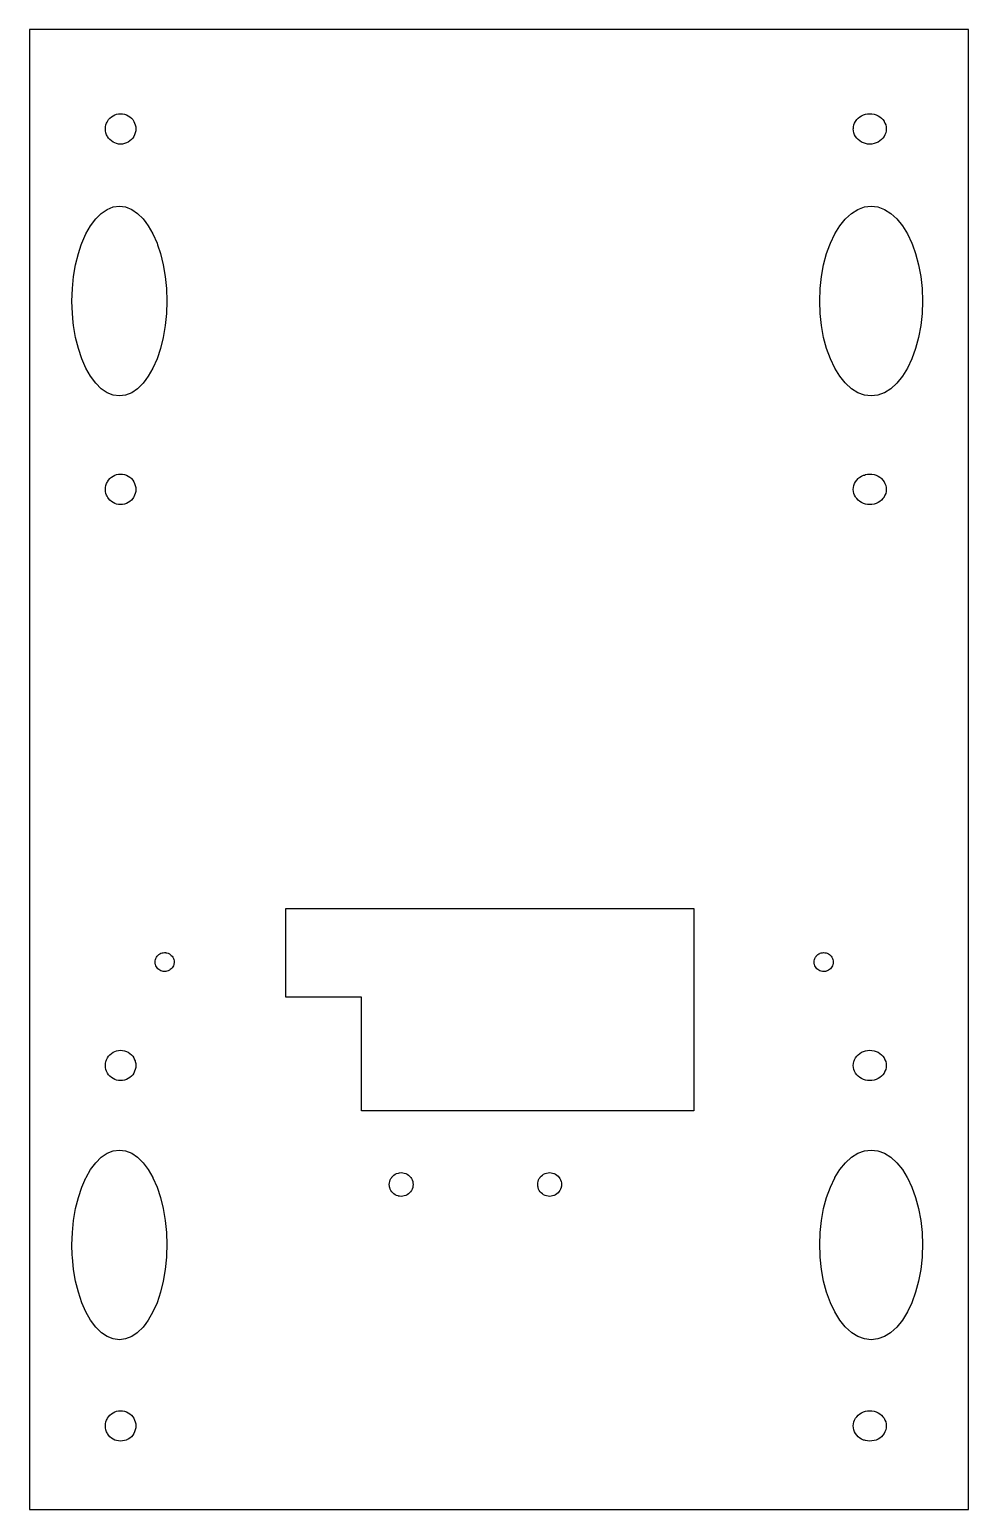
# Model space of a CAD drawing. Header units: millimetres. Extents: x -173 to -74, y -98 to 58.
import ezdxf

# ---------------------------------------------------------------- set-up
doc = ezdxf.new("R2010")
doc.units = ezdxf.units.MM
doc.layers.get('0').update_dxf_attribs({"linetype": 'CONTINUOUS'})

msp = doc.modelspace()

# ---------------------------------------------------------------- linework, layer by layer
for points in [[(-172.64, -98.48), (-73.63, -98.48), (-73.63, -90.48), (-73.63, -60.59), (-73.63, 57.54), (-172.64, 57.54), (-172.64, -90.48)], [(-164.47, 47.8), (-164.43, 47.87), (-164.31, 48.05), (-164.17, 48.21), (-164.02, 48.34), (-163.84, 48.46), (-163.65, 48.55), (-163.46, 48.62), (-163.25, 48.66), (-163.04, 48.67), (-162.83, 48.66), (-162.63, 48.62), (-162.43, 48.55), (-162.42, 48.55), (-162.24, 48.46), (-162.06, 48.34), (-161.91, 48.21), (-161.77, 48.05), (-161.65, 47.87), (-161.56, 47.69), (-161.49, 47.49), (-161.45, 47.28), (-161.44, 47.13), (-161.44, 47.07), (-161.45, 46.86), (-161.49, 46.66), (-161.56, 46.46), (-161.65, 46.27), (-161.77, 46.1), (-161.91, 45.94), (-162.06, 45.8), (-162.24, 45.68), (-162.42, 45.6), (-162.43, 45.59), (-162.63, 45.52), (-162.83, 45.48), (-163.04, 45.47), (-163.25, 45.48), (-163.46, 45.52), (-163.65, 45.59), (-163.84, 45.68), (-164.02, 45.8), (-164.17, 45.94), (-164.31, 46.1), (-164.43, 46.27), (-164.47, 46.34), (-164.52, 46.46), (-164.59, 46.66), (-164.63, 46.86), (-164.64, 47.07), (-164.64, 47.13), (-164.63, 47.28), (-164.59, 47.49), (-164.52, 47.69)], [(-84.9, 48.46), (-84.7, 48.55), (-84.58, 48.59), (-84.48, 48.62), (-84.26, 48.66), (-84.03, 48.67), (-83.8, 48.66), (-83.58, 48.62), (-83.37, 48.55), (-83.16, 48.46), (-82.97, 48.34), (-82.8, 48.21), (-82.65, 48.05), (-82.53, 47.88), (-82.53, 47.87), (-82.43, 47.69), (-82.35, 47.49), (-82.31, 47.28), (-82.29, 47.07), (-82.31, 46.86), (-82.35, 46.66), (-82.43, 46.46), (-82.53, 46.27), (-82.53, 46.26), (-82.65, 46.1), (-82.8, 45.94), (-82.97, 45.8), (-83.16, 45.68), (-83.37, 45.59), (-83.58, 45.52), (-83.8, 45.48), (-84.03, 45.47), (-84.26, 45.48), (-84.48, 45.52), (-84.58, 45.56), (-84.7, 45.59), (-84.9, 45.68), (-85.09, 45.8), (-85.26, 45.94), (-85.41, 46.1), (-85.53, 46.27), (-85.64, 46.46), (-85.71, 46.66), (-85.75, 46.86), (-85.77, 47.07), (-85.76, 47.13), (-85.75, 47.28), (-85.71, 47.49), (-85.64, 47.69), (-85.53, 47.87), (-85.41, 48.05), (-85.26, 48.21), (-85.09, 48.34)], [(-167.19, 34.84), (-167.14, 35.01), (-166.7, 36), (-166.21, 36.86), (-165.67, 37.59), (-165.08, 38.16), (-164.46, 38.58), (-163.82, 38.84), (-163.17, 38.93), (-162.51, 38.84), (-161.87, 38.58), (-161.25, 38.16), (-160.67, 37.59), (-160.37, 37.19), (-160.12, 36.86), (-159.63, 36), (-159.2, 35.01), (-159.14, 34.84), (-158.83, 33.92), (-158.54, 32.75), (-158.33, 31.51), (-158.21, 30.23), (-158.16, 28.92), (-158.21, 27.62), (-158.3, 26.65), (-158.33, 26.33), (-158.54, 25.09), (-158.83, 23.92), (-159.2, 22.83), (-159.63, 21.85), (-160.12, 20.99), (-160.37, 20.66), (-160.67, 20.26), (-161.25, 19.68), (-161.87, 19.26), (-162.51, 19), (-163.17, 18.92), (-163.82, 19), (-164.46, 19.26), (-165.08, 19.68), (-165.67, 20.26), (-166.21, 20.99), (-166.7, 21.85), (-167.14, 22.83), (-167.5, 23.92), (-167.79, 25.09), (-168, 26.33), (-168.03, 26.65), (-168.13, 27.62), (-168.17, 28.92), (-168.13, 30.23), (-168, 31.51), (-167.79, 32.75), (-167.5, 33.92)], [(-87.73, 36), (-87.19, 36.86), (-86.63, 37.55), (-86.6, 37.59), (-85.97, 38.16), (-85.3, 38.58), (-84.6, 38.84), (-83.89, 38.93), (-83.19, 38.84), (-82.49, 38.58), (-81.82, 38.16), (-81.18, 37.59), (-80.59, 36.86), (-80.06, 36), (-79.59, 35.01), (-79.53, 34.84), (-79.2, 33.92), (-78.89, 32.75), (-78.66, 31.51), (-78.52, 30.23), (-78.47, 28.92), (-78.52, 27.62), (-78.63, 26.65), (-78.66, 26.33), (-78.89, 25.09), (-79.2, 23.92), (-79.59, 22.83), (-80.06, 21.85), (-80.59, 20.99), (-81.18, 20.26), (-81.82, 19.68), (-82.49, 19.26), (-82.53, 19.24), (-83.19, 19), (-83.89, 18.92), (-84.6, 19), (-85.3, 19.26), (-85.97, 19.68), (-86.6, 20.26), (-86.63, 20.29), (-87.19, 20.99), (-87.73, 21.85), (-88.19, 22.83), (-88.59, 23.92), (-88.9, 25.09), (-89.13, 26.33), (-89.16, 26.65), (-89.27, 27.62), (-89.31, 28.92), (-89.27, 30.23), (-89.13, 31.51), (-88.9, 32.75), (-88.59, 33.92), (-88.25, 34.84), (-88.19, 35.01)], [(-164.1, 10.27), (-164.02, 10.34), (-163.84, 10.46), (-163.65, 10.55), (-163.46, 10.62), (-163.25, 10.66), (-163.04, 10.67), (-162.83, 10.66), (-162.63, 10.62), (-162.43, 10.55), (-162.24, 10.46), (-162.06, 10.34), (-161.98, 10.27), (-161.91, 10.2), (-161.77, 10.04), (-161.65, 9.87), (-161.56, 9.68), (-161.49, 9.48), (-161.45, 9.28), (-161.44, 9.07), (-161.45, 8.86), (-161.49, 8.65), (-161.56, 8.45), (-161.65, 8.27), (-161.69, 8.22), (-161.77, 8.09), (-161.91, 7.93), (-162.06, 7.8), (-162.24, 7.68), (-162.42, 7.59), (-162.43, 7.59), (-162.63, 7.52), (-162.83, 7.48), (-163.04, 7.46), (-163.25, 7.48), (-163.46, 7.52), (-163.65, 7.59), (-163.84, 7.68), (-164.02, 7.8), (-164.17, 7.93), (-164.31, 8.09), (-164.4, 8.22), (-164.43, 8.27), (-164.47, 8.34), (-164.52, 8.45), (-164.59, 8.65), (-164.63, 8.86), (-164.64, 9.07), (-164.63, 9.28), (-164.59, 9.48), (-164.52, 9.68), (-164.47, 9.8), (-164.43, 9.87), (-164.31, 10.04), (-164.17, 10.2)], [(-84.9, 10.46), (-84.7, 10.55), (-84.58, 10.58), (-84.48, 10.62), (-84.26, 10.66), (-84.03, 10.67), (-83.8, 10.66), (-83.58, 10.62), (-83.37, 10.55), (-83.16, 10.46), (-82.97, 10.34), (-82.88, 10.27), (-82.8, 10.2), (-82.65, 10.04), (-82.53, 9.88), (-82.53, 9.87), (-82.43, 9.68), (-82.35, 9.48), (-82.31, 9.28), (-82.29, 9.07), (-82.31, 8.86), (-82.35, 8.65), (-82.43, 8.45), (-82.53, 8.27), (-82.53, 8.26), (-82.65, 8.09), (-82.8, 7.93), (-82.97, 7.8), (-83.16, 7.68), (-83.37, 7.59), (-83.58, 7.52), (-83.8, 7.48), (-84.03, 7.46), (-84.26, 7.48), (-84.48, 7.52), (-84.58, 7.55), (-84.7, 7.59), (-84.9, 7.68), (-85.09, 7.8), (-85.26, 7.93), (-85.41, 8.09), (-85.5, 8.22), (-85.53, 8.27), (-85.64, 8.45), (-85.71, 8.65), (-85.75, 8.86), (-85.77, 9.07), (-85.75, 9.28), (-85.71, 9.48), (-85.64, 9.68), (-85.53, 9.87), (-85.41, 10.04), (-85.26, 10.2), (-85.18, 10.27), (-85.09, 10.34)], [(-102.6, -35.13), (-102.6, -56.47), (-137.62, -56.47), (-137.62, -44.47), (-145.61, -44.47), (-145.61, -35.13)], [(-158.66, -39.8), (-158.54, -39.78), (-158.41, -39.77), (-158.32, -39.77), (-158.27, -39.78), (-158.16, -39.8), (-158.15, -39.8), (-158.02, -39.84), (-157.9, -39.9), (-157.8, -39.97), (-157.7, -40.06), (-157.61, -40.16), (-157.54, -40.27), (-157.48, -40.39), (-157.44, -40.51), (-157.41, -40.64), (-157.4, -40.77), (-157.41, -40.9), (-157.42, -40.94), (-157.44, -41.03), (-157.48, -41.15), (-157.54, -41.27), (-157.61, -41.38), (-157.7, -41.48), (-157.8, -41.56), (-157.9, -41.64), (-158.02, -41.7), (-158.15, -41.74), (-158.16, -41.74), (-158.27, -41.76), (-158.32, -41.77), (-158.41, -41.77), (-158.54, -41.76), (-158.66, -41.74), (-158.79, -41.7), (-158.91, -41.64), (-159.02, -41.56), (-159.11, -41.48), (-159.2, -41.38), (-159.27, -41.27), (-159.33, -41.15), (-159.37, -41.03), (-159.39, -40.94), (-159.4, -40.9), (-159.41, -40.77), (-159.4, -40.64), (-159.37, -40.51), (-159.33, -40.39), (-159.27, -40.27), (-159.2, -40.16), (-159.11, -40.06), (-159.02, -39.97), (-158.93, -39.92), (-158.91, -39.9), (-158.79, -39.84)], [(-89.16, -39.8), (-89.03, -39.78), (-88.9, -39.77), (-88.77, -39.78), (-88.68, -39.79), (-88.64, -39.8), (-88.51, -39.84), (-88.4, -39.9), (-88.29, -39.97), (-88.19, -40.06), (-88.1, -40.16), (-88.03, -40.27), (-87.97, -40.39), (-87.93, -40.51), (-87.9, -40.64), (-87.89, -40.77), (-87.9, -40.9), (-87.91, -40.94), (-87.93, -41.03), (-87.97, -41.15), (-88.03, -41.27), (-88.1, -41.38), (-88.19, -41.48), (-88.29, -41.56), (-88.4, -41.64), (-88.51, -41.7), (-88.64, -41.74), (-88.68, -41.75), (-88.77, -41.76), (-88.9, -41.77), (-89.03, -41.76), (-89.16, -41.74), (-89.28, -41.7), (-89.31, -41.68), (-89.4, -41.64), (-89.51, -41.56), (-89.61, -41.48), (-89.69, -41.38), (-89.76, -41.27), (-89.82, -41.15), (-89.86, -41.03), (-89.88, -40.94), (-89.89, -40.9), (-89.9, -40.77), (-89.89, -40.64), (-89.86, -40.51), (-89.82, -40.39), (-89.76, -40.27), (-89.7, -40.18), (-89.69, -40.16), (-89.61, -40.06), (-89.51, -39.97), (-89.4, -39.9), (-89.31, -39.86), (-89.28, -39.84)], [(-164.47, -50.94), (-164.43, -50.87), (-164.31, -50.69), (-164.17, -50.54), (-164.02, -50.4), (-163.84, -50.28), (-163.65, -50.19), (-163.46, -50.12), (-163.25, -50.08), (-163.04, -50.07), (-162.83, -50.08), (-162.63, -50.12), (-162.43, -50.19), (-162.42, -50.19), (-162.24, -50.28), (-162.06, -50.4), (-161.91, -50.54), (-161.77, -50.69), (-161.65, -50.87), (-161.56, -51.06), (-161.52, -51.18), (-161.49, -51.26), (-161.45, -51.46), (-161.44, -51.67), (-161.45, -51.88), (-161.49, -52.09), (-161.56, -52.28), (-161.65, -52.47), (-161.77, -52.65), (-161.91, -52.8), (-162.06, -52.94), (-162.24, -53.06), (-162.42, -53.15), (-162.43, -53.15), (-162.63, -53.22), (-162.83, -53.26), (-163.04, -53.27), (-163.25, -53.26), (-163.46, -53.22), (-163.65, -53.15), (-163.84, -53.06), (-164.02, -52.94), (-164.17, -52.8), (-164.31, -52.65), (-164.43, -52.47), (-164.47, -52.4), (-164.52, -52.28), (-164.59, -52.09), (-164.63, -51.88), (-164.64, -51.67), (-164.63, -51.46), (-164.59, -51.26), (-164.56, -51.18), (-164.52, -51.06)], [(-84.9, -50.28), (-84.7, -50.19), (-84.58, -50.15), (-84.48, -50.12), (-84.26, -50.08), (-84.03, -50.07), (-83.8, -50.08), (-83.58, -50.12), (-83.37, -50.19), (-83.16, -50.28), (-82.97, -50.4), (-82.8, -50.54), (-82.65, -50.69), (-82.53, -50.86), (-82.53, -50.87), (-82.43, -51.06), (-82.35, -51.26), (-82.31, -51.46), (-82.29, -51.67), (-82.31, -51.88), (-82.35, -52.09), (-82.43, -52.28), (-82.53, -52.47), (-82.53, -52.48), (-82.65, -52.65), (-82.8, -52.8), (-82.97, -52.94), (-83.16, -53.06), (-83.37, -53.15), (-83.58, -53.22), (-83.8, -53.26), (-84.03, -53.27), (-84.26, -53.26), (-84.48, -53.22), (-84.58, -53.19), (-84.7, -53.15), (-84.9, -53.06), (-85.09, -52.94), (-85.26, -52.8), (-85.41, -52.65), (-85.53, -52.47), (-85.64, -52.28), (-85.71, -52.09), (-85.75, -51.88), (-85.77, -51.67), (-85.75, -51.46), (-85.71, -51.26), (-85.68, -51.18), (-85.64, -51.06), (-85.53, -50.87), (-85.41, -50.69), (-85.26, -50.54), (-85.09, -50.4)], [(-166.68, -63.47), (-166.21, -62.65), (-165.67, -61.93), (-165.08, -61.35), (-164.46, -60.93), (-163.82, -60.67), (-163.17, -60.59), (-162.51, -60.67), (-161.87, -60.93), (-161.25, -61.35), (-160.67, -61.93), (-160.12, -62.65), (-159.66, -63.47), (-159.63, -63.52), (-159.2, -64.5), (-158.83, -65.59), (-158.54, -66.76), (-158.33, -68), (-158.21, -69.28), (-158.16, -70.59), (-158.2, -71.67), (-158.21, -71.9), (-158.33, -73.18), (-158.54, -74.42), (-158.83, -75.59), (-159.2, -76.68), (-159.63, -77.66), (-160.12, -78.53), (-160.37, -78.86), (-160.67, -79.25), (-161.25, -79.83), (-161.29, -79.86), (-161.87, -80.25), (-162.51, -80.51), (-163.17, -80.59), (-163.82, -80.51), (-164.46, -80.25), (-165.05, -79.86), (-165.08, -79.83), (-165.67, -79.25), (-166.21, -78.53), (-166.7, -77.66), (-167.14, -76.68), (-167.5, -75.59), (-167.79, -74.42), (-168, -73.18), (-168.13, -71.9), (-168.14, -71.67), (-168.17, -70.59), (-168.13, -69.28), (-168, -68), (-167.79, -66.76), (-167.5, -65.59), (-167.14, -64.5), (-166.7, -63.52)], [(-85.3, -60.93), (-84.6, -60.67), (-83.89, -60.59), (-83.19, -60.67), (-82.49, -60.93), (-81.82, -61.35), (-81.18, -61.93), (-80.59, -62.65), (-80.09, -63.47), (-80.06, -63.52), (-79.59, -64.5), (-79.2, -65.59), (-78.89, -66.76), (-78.66, -68), (-78.52, -69.28), (-78.47, -70.59), (-78.51, -71.67), (-78.52, -71.9), (-78.66, -73.18), (-78.89, -74.42), (-79.2, -75.59), (-79.59, -76.68), (-80.06, -77.66), (-80.59, -78.53), (-81.18, -79.25), (-81.82, -79.83), (-81.86, -79.86), (-82.49, -80.25), (-83.19, -80.51), (-83.89, -80.59), (-84.6, -80.51), (-85.3, -80.25), (-85.93, -79.86), (-85.97, -79.83), (-86.6, -79.25), (-86.63, -79.22), (-87.19, -78.53), (-87.73, -77.66), (-88.19, -76.68), (-88.59, -75.59), (-88.9, -74.42), (-89.13, -73.18), (-89.27, -71.9), (-89.28, -71.67), (-89.31, -70.59), (-89.27, -69.28), (-89.13, -68), (-88.9, -66.76), (-88.59, -65.59), (-88.19, -64.5), (-87.73, -63.52), (-87.7, -63.47), (-87.19, -62.65), (-86.6, -61.93), (-85.97, -61.35)], [(-133.93, -63.07), (-133.78, -63.01), (-133.74, -63.01), (-133.62, -62.98), (-133.45, -62.97), (-133.29, -62.98), (-133.13, -63.01), (-132.97, -63.07), (-132.83, -63.14), (-132.69, -63.23), (-132.57, -63.34), (-132.46, -63.46), (-132.45, -63.47), (-132.37, -63.6), (-132.3, -63.74), (-132.24, -63.9), (-132.21, -64.06), (-132.2, -64.22), (-132.21, -64.39), (-132.23, -64.5), (-132.24, -64.55), (-132.3, -64.7), (-132.37, -64.85), (-132.46, -64.98), (-132.57, -65.11), (-132.69, -65.22), (-132.83, -65.31), (-132.97, -65.38), (-133.13, -65.43), (-133.29, -65.46), (-133.45, -65.48), (-133.62, -65.46), (-133.74, -65.44), (-133.78, -65.43), (-133.93, -65.38), (-134.08, -65.31), (-134.21, -65.22), (-134.34, -65.11), (-134.45, -64.98), (-134.54, -64.85), (-134.61, -64.7), (-134.66, -64.55), (-134.67, -64.5), (-134.69, -64.39), (-134.71, -64.22), (-134.69, -64.06), (-134.66, -63.9), (-134.61, -63.74), (-134.54, -63.6), (-134.45, -63.47), (-134.45, -63.46), (-134.34, -63.34), (-134.21, -63.23), (-134.08, -63.14)], [(-118.12, -63.01), (-117.96, -62.98), (-117.8, -62.97), (-117.64, -62.98), (-117.48, -63.01), (-117.36, -63.05), (-117.32, -63.07), (-117.17, -63.14), (-117.04, -63.23), (-116.91, -63.34), (-116.81, -63.46), (-116.8, -63.47), (-116.72, -63.6), (-116.64, -63.74), (-116.59, -63.9), (-116.56, -64.06), (-116.55, -64.22), (-116.56, -64.39), (-116.58, -64.5), (-116.59, -64.55), (-116.64, -64.7), (-116.72, -64.85), (-116.81, -64.98), (-116.91, -65.11), (-117.04, -65.22), (-117.17, -65.31), (-117.32, -65.38), (-117.36, -65.39), (-117.48, -65.43), (-117.64, -65.46), (-117.8, -65.48), (-117.96, -65.46), (-118.12, -65.43), (-118.28, -65.38), (-118.43, -65.31), (-118.56, -65.22), (-118.69, -65.11), (-118.79, -64.98), (-118.89, -64.85), (-118.96, -64.7), (-119.01, -64.55), (-119.02, -64.5), (-119.04, -64.39), (-119.05, -64.22), (-119.04, -64.06), (-119.01, -63.9), (-118.96, -63.74), (-118.89, -63.6), (-118.8, -63.47), (-118.79, -63.46), (-118.69, -63.34), (-118.56, -63.23), (-118.43, -63.14), (-118.28, -63.07)], [(-164.59, -90.09), (-164.63, -89.88), (-164.64, -89.68), (-164.63, -89.47), (-164.59, -89.26), (-164.52, -89.06), (-164.47, -88.95), (-164.43, -88.87), (-164.31, -88.7), (-164.17, -88.54), (-164.02, -88.4), (-163.84, -88.29), (-163.65, -88.19), (-163.46, -88.13), (-163.25, -88.09), (-163.04, -88.07), (-162.83, -88.09), (-162.63, -88.13), (-162.43, -88.19), (-162.42, -88.2), (-162.24, -88.29), (-162.06, -88.4), (-161.91, -88.54), (-161.77, -88.7), (-161.65, -88.87), (-161.56, -89.06), (-161.49, -89.26), (-161.45, -89.47), (-161.44, -89.68), (-161.45, -89.88), (-161.49, -90.09), (-161.5, -90.1), (-161.56, -90.29), (-161.65, -90.48), (-161.77, -90.65), (-161.91, -90.81), (-162.06, -90.95), (-162.24, -91.06), (-162.42, -91.15), (-162.43, -91.16), (-162.63, -91.22), (-162.83, -91.26), (-163.04, -91.28), (-163.25, -91.26), (-163.46, -91.22), (-163.65, -91.16), (-163.84, -91.06), (-164.02, -90.95), (-164.17, -90.81), (-164.31, -90.65), (-164.43, -90.48), (-164.47, -90.4), (-164.52, -90.29), (-164.59, -90.1)], [(-84.9, -88.29), (-84.7, -88.19), (-84.58, -88.16), (-84.48, -88.13), (-84.26, -88.09), (-84.03, -88.07), (-83.8, -88.09), (-83.58, -88.13), (-83.37, -88.19), (-83.16, -88.29), (-82.97, -88.4), (-82.8, -88.54), (-82.65, -88.7), (-82.53, -88.86), (-82.53, -88.87), (-82.43, -89.06), (-82.35, -89.26), (-82.31, -89.47), (-82.29, -89.68), (-82.31, -89.88), (-82.35, -90.09), (-82.43, -90.29), (-82.53, -90.48), (-82.53, -90.49), (-82.65, -90.65), (-82.8, -90.81), (-82.97, -90.95), (-83.16, -91.06), (-83.37, -91.16), (-83.58, -91.22), (-83.8, -91.26), (-84.03, -91.28), (-84.26, -91.26), (-84.48, -91.22), (-84.58, -91.19), (-84.7, -91.16), (-84.9, -91.06), (-85.09, -90.95), (-85.26, -90.81), (-85.41, -90.65), (-85.53, -90.48), (-85.64, -90.29), (-85.7, -90.1), (-85.71, -90.09), (-85.75, -89.88), (-85.77, -89.68), (-85.75, -89.47), (-85.71, -89.26), (-85.64, -89.06), (-85.53, -88.87), (-85.41, -88.7), (-85.26, -88.54), (-85.09, -88.4)]]:
    msp.add_lwpolyline(points, close=True)

doc.saveas('drawing.dxf')
